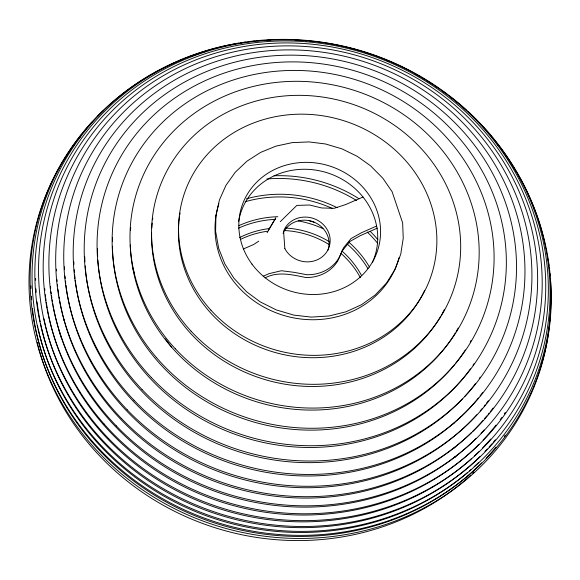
<?xml version="1.0" encoding="UTF-8"?>
<svg xmlns="http://www.w3.org/2000/svg" width="580" height="580" viewBox="0 0 580 580"><rect width="100%" height="100%" fill="white"/><g stroke="black" fill="none" stroke-linecap="round" stroke-linejoin="round"><path stroke-width="0.87" d="M268.41 230.166L275.797 217.892L267.105 232.732M280.307 221.625L296.822 205.407L309.575 205.008L321.646 207.959L334.211 208.307L345.752 204.523L363.051 197.019M258.745 241.164L253.692 244.492L243.317 249.001M263.204 276.232L268.989 273.666L281.416 270.73L294.198 272.353L306.697 274.71A37.7 34.749 17.5 0 0 338.908 258.078L343.534 247.827L350.987 238.597L361.412 232.754L376.413 226.113M265.096 277.871C277.95 271.056 292.327 274.811 305.747 277.486A37.461 34.568 17.5 0 0 337.763 260.935L342.36 250.741L349.769 241.563L360.129 235.741L377.384 228.092M165.329 338.807L171.578 347.144M132.573 267.09L134.248 273.151M240.649 239.337A88.349 83.556 17.5 0 1 267.409 231.253M284.309 230.521A88.349 83.556 17.5 0 1 329.223 244.651M340.967 253.402A88.349 83.556 17.5 0 1 360.361 277.602M239.54 237.626A88.834 83.955 17.5 0 1 269.627 228.527M285.831 228.056A88.834 83.955 17.5 0 1 329.382 241.758M341.924 251.01A88.834 83.955 17.5 0 1 361.434 275.326M238.532 228.165A98.448 93.046 17.5 0 1 275.464 219.356M298.185 220.886A98.448 93.046 17.5 0 1 322.915 228.607M347.333 244.194A98.448 93.046 17.5 0 1 367.938 268.663M238.953 225.62A98.984 93.489 17.5 0 1 277.827 216.717M308.575 220.53A98.984 93.489 17.5 0 1 314.592 222.408M348.964 242.295A98.984 93.489 17.5 0 1 369.489 267.075M245.13 201.738A121.176 114.47 17.5 0 1 332.238 208.408M367.263 232.043A121.176 114.47 17.5 0 1 377.79 243.455M246.442 198.817A121.843 115.021 17.5 0 1 337.052 207.633M370.236 231.355A121.843 115.021 17.5 0 1 377.855 239.663M266.894 178.974A139.823 132.015 17.5 0 1 356.548 200.52M273.956 175.784A140.599 132.646 17.5 0 1 359.027 198.751M474.027 472.142A259.209 242.926 17.5 0 1 472.729 473.36M470.772 475.165A259.209 242.926 17.5 0 1 467.451 478.145M466.784 478.732A259.209 242.926 17.5 0 1 38.222 346.325M38.012 345.506A259.209 242.926 17.5 0 1 37.192 342.243M550.413 312.142A262.334 245.434 17.5 0 1 220.081 526.77A262.334 245.434 17.5 0 1 60.392 165.742M60.842 164.966A262.334 245.434 17.5 0 1 67.483 154.36M67.976 153.62A262.334 245.434 17.5 0 1 70.999 149.205M73.073 146.305A262.334 245.434 17.5 0 1 74.66 144.152M79.445 137.931A262.334 245.434 17.5 0 1 80.533 136.576M505.245 435.181A260.485 243.694 17.5 0 1 504.31 436.464M495.951 447.158A260.485 243.694 17.5 0 1 486.018 458.388M481.704 462.847A260.485 243.694 17.5 0 1 223.322 525.618A260.485 243.694 17.5 0 1 36.982 334.79M36.779 333.921A260.485 243.694 17.5 0 1 35.83 329.556M35.655 328.686A260.485 243.694 17.5 0 1 32.451 308.546M31.603 299.787A260.485 243.694 17.5 0 1 31.356 296.286M31.001 288.412A260.485 243.694 17.5 0 1 30.943 285.795M550.391 278.596A262.058 244.956 17.5 0 1 218.638 522.942A262.058 244.956 17.5 0 1 81.729 133.958M82.838 132.602A262.058 244.956 17.5 0 1 83.962 131.254M85.086 129.913A262.058 244.956 17.5 0 1 92.655 121.43M97.505 116.384A262.058 244.956 17.5 0 1 103.138 110.896M547.839 258.644A262.058 244.956 17.5 0 1 548.129 260.369M548.535 262.95A262.058 244.956 17.5 0 1 548.919 265.546M549.267 268.149A262.058 244.956 17.5 0 1 549.485 269.881M549.891 273.361A262.058 244.956 17.5 0 1 550.152 275.978M478.717 462.383A259.434 242.491 17.5 0 1 474.143 466.697M470.8 469.713A259.434 242.491 17.5 0 1 469.445 470.902M467.386 472.671A259.434 242.491 17.5 0 1 39.875 335.798M39.447 334.08A259.434 242.491 17.5 0 1 38.258 328.911M37.889 327.185A259.434 242.491 17.5 0 1 37.533 325.46M517.635 174.072A261.014 243.752 17.5 0 1 418.347 504.643A261.014 243.752 17.5 0 1 64.815 396.872A261.014 243.752 17.5 0 1 165.894 66.852M166.649 66.483A261.014 243.752 17.5 0 1 183.599 59.066M190.682 56.39A261.014 243.752 17.5 0 1 196.243 54.447M197.048 54.179A261.014 243.752 17.5 0 1 201.05 52.889M204.269 51.895A261.014 243.752 17.5 0 1 206.698 51.185M497.256 144.21A261.014 243.752 17.5 0 1 498.3 145.529M501.366 149.546A261.014 243.752 17.5 0 1 502.867 151.576M503.861 152.939A261.014 243.752 17.5 0 1 515.047 169.744M515.924 171.18A261.014 243.752 17.5 0 1 516.78 172.623M495.356 439.771A257.578 240.526 17.5 0 1 493.116 442.424M491.978 443.736A257.578 240.526 17.5 0 1 489.092 446.999M487.323 448.927A257.578 240.526 17.5 0 1 484.931 451.472M480.022 456.474A257.578 240.526 17.5 0 1 222.415 515.874A257.578 240.526 17.5 0 1 40.549 323.466M40.194 321.74A257.578 240.526 17.5 0 1 37.497 305.334M37.388 304.464A257.578 240.526 17.5 0 1 37.076 301.875M36.199 292.363A257.578 240.526 17.5 0 1 35.982 288.905M35.655 280.285A257.578 240.526 17.5 0 1 35.634 278.487M479.16 122.51A259.159 241.78 17.5 0 1 432.963 492.246A259.159 241.78 17.5 0 1 54.506 367.343A259.159 241.78 17.5 0 1 238.829 43.195M240.569 42.913A259.159 241.78 17.5 0 1 242.317 42.652M244.064 42.391A259.159 241.78 17.5 0 1 245.811 42.151M248.436 41.803A259.159 241.78 17.5 0 1 250.183 41.593M252.815 41.289A259.159 241.78 17.5 0 1 254.569 41.1M257.215 40.846A259.159 241.78 17.5 0 1 261.711 40.462M268.011 40.063A259.159 241.78 17.5 0 1 270.722 39.933M295.938 40.035A259.159 241.78 17.5 0 1 297.736 40.129M304.899 40.629A259.159 241.78 17.5 0 1 306.668 40.788M350.284 48.256A259.159 241.78 17.5 0 1 354.648 49.409M365.915 52.736A259.159 241.78 17.5 0 1 370.207 54.143M386.295 60.11A259.159 241.78 17.5 0 1 388.803 61.147M414.83 73.66A259.159 241.78 17.5 0 1 417.194 74.972M418.767 75.857A259.159 241.78 17.5 0 1 420.333 76.756M422.668 78.119A259.159 241.78 17.5 0 1 424.219 79.047M426.539 80.446A259.159 241.78 17.5 0 1 428.837 81.874M430.367 82.838A259.159 241.78 17.5 0 1 431.882 83.81M434.899 85.782A259.159 241.78 17.5 0 1 437.146 87.29M443.062 91.415A259.159 241.78 17.5 0 1 445.251 93.003M449.58 96.244A259.159 241.78 17.5 0 1 466.211 110.04M468.205 111.853A259.159 241.78 17.5 0 1 471.489 114.92M472.142 115.543A259.159 241.78 17.5 0 1 475.999 119.306M490.738 439.082A254.867 237.756 17.5 0 1 482.567 447.963M478.906 451.653A254.867 237.756 17.5 0 1 474.52 455.865M471.315 458.816A254.867 237.756 17.5 0 1 218.276 508.319A254.867 237.756 17.5 0 1 43.964 318.833M505.282 412.474A251.249 234.146 17.5 0 1 504.296 413.91M501.78 417.462A251.249 234.146 17.5 0 1 500.228 419.579M495.973 425.133A251.249 234.146 17.5 0 1 483.096 440.032M478.95 444.316A251.249 234.146 17.5 0 1 224.069 502.853A251.249 234.146 17.5 0 1 47.524 309.771M47.227 308.089A251.249 234.146 17.5 0 1 46.284 302.202M46.045 300.52A251.249 234.146 17.5 0 1 45.711 297.997M45.508 296.315A251.249 234.146 17.5 0 1 45.312 294.633M44.877 290.428A251.249 234.146 17.5 0 1 44.733 288.746M484.111 429.961A246.645 229.615 17.5 0 1 481.03 433.296M475.962 438.516A246.645 229.615 17.5 0 1 226.135 495.059A246.645 229.615 17.5 0 1 53.179 306.044M53.019 305.16A246.645 229.615 17.5 0 1 52.708 303.383M52.41 301.607A246.645 229.615 17.5 0 1 52.135 299.831M51.867 298.055A246.645 229.615 17.5 0 1 51.497 295.394M51.272 293.618A246.645 229.615 17.5 0 1 51.054 291.841M50.67 288.289A246.645 229.615 17.5 0 1 50.496 286.513M493.087 408.03A240.968 224.083 17.5 0 1 490.339 411.604M489.215 413.018A240.968 224.083 17.5 0 1 488.077 414.424M486.932 415.824A240.968 224.083 17.5 0 1 484.641 418.535M482.93 420.507A240.968 224.083 17.5 0 1 472.743 431.339M471.489 432.571A240.968 224.083 17.5 0 1 227.164 485.714A240.968 224.083 17.5 0 1 59.631 300.346M59.334 298.62A240.968 224.083 17.5 0 1 59.051 296.887M58.783 295.155A240.968 224.083 17.5 0 1 57.949 289.094M57.645 286.498A240.968 224.083 17.5 0 1 57.464 284.765M57.137 281.3A240.968 224.083 17.5 0 1 56.992 279.567M56.492 270.918A240.968 224.083 17.5 0 1 56.434 269.192M488.389 400.758A234.11 217.457 17.5 0 1 486.257 403.528M485.17 404.898A234.11 217.457 17.5 0 1 484.075 406.268M482.4 408.298A234.11 217.457 17.5 0 1 480.175 410.923M476.818 414.729A234.11 217.457 17.5 0 1 231.652 476.129A234.11 217.457 17.5 0 1 65.968 285.266M65.765 283.584A234.11 217.457 17.5 0 1 65.482 281.061M65.236 278.545A234.11 217.457 17.5 0 1 65.018 276.022M64.59 269.316A234.11 217.457 17.5 0 1 64.481 266.8M455.764 456.474A243.629 227.215 17.5 0 1 454.401 457.576M455.873 456.337A245.13 228.404 17.5 0 1 454.452 457.468M61.096 337.277A245.13 228.404 17.5 0 1 59.087 330.723M482.625 392.609A225.91 209.597 17.5 0 1 480.037 395.93M478.449 397.902A225.91 209.597 17.5 0 1 240.185 466.276A225.91 209.597 17.5 0 1 75.233 280.212M75.03 278.458A225.91 209.597 17.5 0 1 74.66 274.956M74.421 272.325A225.91 209.597 17.5 0 1 74.218 269.7M73.921 264.451A225.91 209.597 17.5 0 1 73.827 261.827M64.213 320.863A238.003 221.734 17.5 0 1 63.778 319.123M455.083 447.18A239.475 222.901 17.5 0 1 453.705 448.297M480.269 377.152A216.195 200.339 17.5 0 1 479.261 378.573M475.636 383.452A216.195 200.339 17.5 0 1 464.565 396.626M462.253 399.091A216.195 200.339 17.5 0 1 231.717 449.377A216.195 200.339 17.5 0 1 85.195 265.937M84.934 261.761A216.195 200.339 17.5 0 1 84.745 256.686M474.034 363.725A204.689 189.442 17.5 0 1 473.034 365.197M470.452 368.844A204.689 189.442 17.5 0 1 248.378 438.654A204.689 189.442 17.5 0 1 97.86 260.065M97.665 256.621A204.689 189.442 17.5 0 1 97.469 248.639M460.469 417.187A224.496 208.488 17.5 0 1 459.193 418.412M454.626 422.624A224.496 208.488 17.5 0 1 453.292 423.806M471.054 340.482A191.03 176.574 17.5 0 1 470.199 341.99M465.32 349.943A191.03 176.574 17.5 0 1 455.895 362.978M454.814 364.312A191.03 176.574 17.5 0 1 243.817 418.854A191.03 176.574 17.5 0 1 112.455 246.116M112.462 241.635A191.03 176.574 17.5 0 1 112.571 237.655M458.2 327.99A174.653 161.225 17.5 0 1 456.141 331.571M455.286 332.993A174.653 161.225 17.5 0 1 262.602 403.535A174.653 161.225 17.5 0 1 130.254 244.934M130.507 230.195A174.653 161.225 17.5 0 1 130.71 227.49M444.295 309.684A154.643 142.557 17.5 0 1 442.351 313.338M441.953 314.063A154.643 142.557 17.5 0 1 441.148 315.469M440.329 316.876A154.643 142.557 17.5 0 1 265.85 379.827A154.643 142.557 17.5 0 1 151.634 232.805M151.837 227.925A154.643 142.557 17.5 0 1 152.228 223.068M152.584 219.849A154.643 142.557 17.5 0 1 152.786 218.239M424.69 290.261A129.231 118.965 17.5 0 1 275.478 352.589A129.231 118.965 17.5 0 1 178.901 221.705M178.988 220.842A129.231 118.965 17.5 0 1 179.51 216.536M179.771 214.825A129.231 118.965 17.5 0 1 180.061 213.085M399.076 257.491A94.047 86.449 17.5 0 1 283.91 315.491A94.047 86.449 17.5 0 1 218.892 203.71M238.605 221.582A70.456 64.822 17.5 0 1 326.642 172.601A70.456 64.822 17.5 0 1 372.375 262.53M283.098 233.479A23.947 22.098 17.5 0 1 313.258 221.821A23.947 22.098 17.5 0 1 327.903 250.313M215.941 215.68L215.608 231.297L218.689 248.378L224.837 263.9L233.95 278.284L246.514 291.711L260.231 301.875L276.269 309.916L293.864 315.129L311.3 317.101L328.998 315.998L345.955 311.801L361.55 304.688L375.238 294.952L386.563 282.967L395.154 269.192L400.758 254.134L403.238 238.315L402.643 222.916L392.087 191.675L382.814 178.198L370.475 165.75L357.302 156.361L342.091 148.908L325.489 143.971L309.038 141.926L292.226 142.622L275.935 146.138L260.674 152.381L246.957 161.175L235.241 172.274L225.946 185.339L219.429 199.969L215.941 215.68M284.852 248.617L283.576 231.239A24.099 22.214 17.5 0 1 319.493 221.437A24.099 22.214 17.5 0 1 322.103 256.904A24.099 22.214 17.5 0 1 284.852 248.617M108.518 438.458A256.44 239.011 17.5 0 0 537.848 357.635A256.44 239.011 17.5 0 0 233.957 43.942A256.44 239.011 17.5 0 0 108.518 438.458M104.139 424.045A252.807 235.379 17.5 0 0 531.715 363.957A252.807 235.379 17.5 0 0 247.53 42.318A252.807 235.379 17.5 0 0 104.139 424.045M116.261 425.872A248.182 230.833 17.5 0 0 531.896 349.058A248.182 230.833 17.5 0 0 238.445 45.197A248.182 230.833 17.5 0 0 116.261 425.872M121.278 418.303A242.483 225.279 17.5 0 0 527.466 344.129A242.483 225.279 17.5 0 0 241.229 47.002A242.483 225.279 17.5 0 0 121.278 418.303M127.165 409.784A235.581 218.617 17.5 0 0 521.935 338.727A235.581 218.617 17.5 0 0 244.398 49.728A235.581 218.617 17.5 0 0 127.165 409.784M134.038 400.236A227.345 210.729 17.5 0 0 515.171 332.782A227.345 210.729 17.5 0 0 247.993 53.49A227.345 210.729 17.5 0 0 134.038 400.236M142.042 389.55A217.573 201.419 17.5 0 0 506.978 326.236A217.573 201.419 17.5 0 0 252.046 58.471A217.573 201.419 17.5 0 0 142.042 389.55M151.373 377.565A206.001 190.472 17.5 0 0 497.125 318.978A206.001 190.472 17.5 0 0 256.614 64.888A206.001 190.472 17.5 0 0 151.373 377.565M156.433 357.534A192.263 177.538 17.5 0 0 482.372 318.666A192.263 177.538 17.5 0 0 270.519 71.84A192.263 177.538 17.5 0 0 156.433 357.534M175.312 348.776A175.791 162.103 17.5 0 0 470.851 301.723A175.791 162.103 17.5 0 0 267.576 83.578A175.791 162.103 17.5 0 0 175.312 348.776M191.059 331.137A155.65 143.332 17.5 0 0 453.038 291.16A155.65 143.332 17.5 0 0 274.231 97.194A155.65 143.332 17.5 0 0 191.059 331.137M210.924 310.191A130.079 119.618 17.5 0 0 430.179 278.545A130.079 119.618 17.5 0 0 282.018 115.558A130.079 119.618 17.5 0 0 210.924 310.191M251.974 264.096A71.391 65.533 17.5 0 0 374.18 258.803A71.391 65.533 17.5 0 0 302.956 162.422A71.391 65.533 17.5 0 0 251.974 264.096"/></g></svg>
